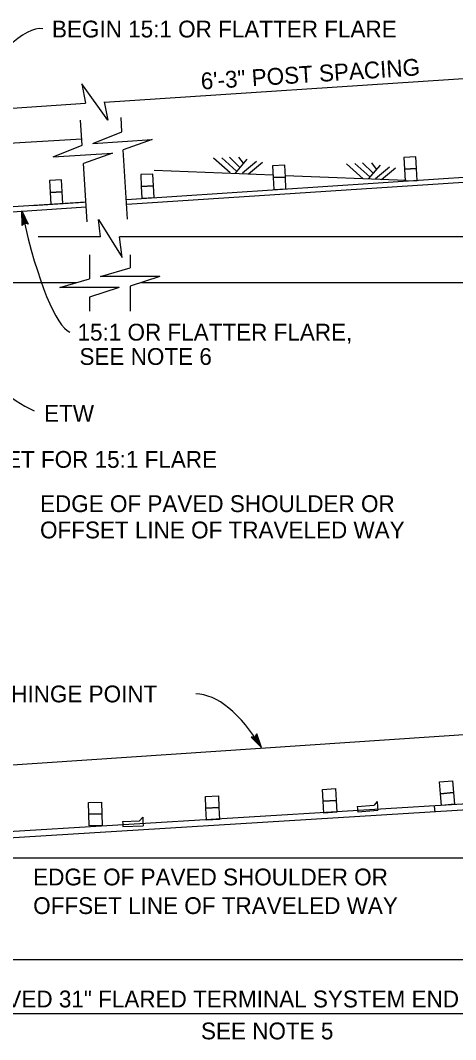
# Model space of a CAD drawing. Extents: x -893 to 867, y -474 to 712.
# Drawn here: x 368.9 to 550.2, y -75.7 to 348.4 of the extents above; entities that cross this region are included whole.
import ezdxf

# ---------------------------------------------------------------- set-up
doc = ezdxf.new("R2010")
doc.units = 0
for name, color, linetype in [('56 Stage 3 Anno', 7, 'Continuous'), ('57 Undefined', 7, 'Continuous'), ('60 Nongeo Data', 7, 'Continuous')]:
    doc.layers.add(name, color=color, linetype=linetype)

msp = doc.modelspace()

# ---------------------------------------------------------------- linework, layer by layer
at = {"layer": '56 Stage 3 Anno'}
for p, q in [((646.54, 330.17), (403.86, 314.27)), ((395.99, 313.78), (318.22, 308.68)), ((369.52, 269.08), (369.52, 269.08)), ((369.57, 263.03), (369.52, 269.08)), ((369.52, 269.08), (372.13, 263.62)), ((369.52, 269.08), (369.52, 269.08)), ((369.57, 263.03), (369.52, 269.08)), ((369.52, 269.08), (372.13, 263.62)), ((369.83, 267.76), (369.86, 263.31)), ((369.83, 267.76), (369.86, 263.31)), ((371.74, 263.75), (369.83, 267.75)), ((371.74, 263.75), (369.83, 267.75)), ((370.68, 264.09), (369.57, 263.03)), ((370.68, 264.09), (369.57, 263.03)), ((369.57, 263.03), (369.57, 263.03)), ((369.57, 263.03), (369.57, 263.03)), ((370.16, 263.59), (370.13, 266.43)), ((370.13, 266.43), (371.36, 263.87)), ((370.16, 263.59), (370.13, 266.43)), ((370.13, 266.43), (371.36, 263.87)), ((370.97, 264), (370.44, 265.11)), ((370.44, 265.11), (370.45, 263.87)), ((370.97, 264), (370.44, 265.11)), ((370.44, 265.11), (370.45, 263.87)), ((372.13, 263.62), (370.68, 264.09)), ((372.13, 263.62), (370.68, 264.09)), ((372.13, 263.62), (372.13, 263.62)), ((372.13, 263.62), (372.13, 263.62)), ((467.33, 51.57), (466.6, 50.19)), ((468.58, 46.94), (467.14, 51.18)), ((469.3, 45.75), (467.33, 51.57)), ((467.33, 51.57), (467.33, 51.57)), ((466.6, 50.19), (465.04, 50.18)), ((465.04, 50.18), (465.04, 50.18)), ((465.04, 50.18), (469.3, 45.75)), ((465.46, 50.18), (468.59, 46.93)), ((465.89, 50.17), (467.87, 48.11)), ((466.28, 50.2), (467.15, 49.29)), ((467.15, 49.29), (466.75, 50.46)), ((467.87, 48.11), (466.94, 50.85)), ((469.3, 45.75), (469.3, 45.75)), ((248.04, -64.9), (713.05, -64.9))]:
    msp.add_line(p, q, dxfattribs=at)
msp.add_lwpolyline([(403.81, 314.52), (405.27, 306.93), (394.42, 322), (395.95, 314.01)], dxfattribs=at)
msp.add_arc((403.76, 247.4), 68.07, 187.8537, 244.6346, dxfattribs=at)
for centre, major_axis, ratio, start_param, end_param in [((349.07, 280.88), (-30.79, -63.57), 0.278854, 3.227108, 4.313756), ((378.61, 301.69), (12.47, -83.19), 0.178273, 5.109944, 6.182898), ((454.69, -2.12), (15.99, -69.88), 0.436863, 2.221176, 3.039373)]:
    msp.add_ellipse(centre, major_axis=major_axis, ratio=ratio, start_param=start_param, end_param=end_param, dxfattribs=at)
at = {"layer": '60 Nongeo Data'}
for p, q in [((394.62, 296.42), (393.94, 306.83)), ((411.18, 302.06), (410.79, 307.94)), ((399.09, 297.23), (411.18, 302.06)), ((197.73, 288.06), (394.45, 299.05)), ((399.09, 297.23), (423.76, 298.85)), ((423.76, 298.85), (411.68, 294.48)), ((382.52, 291.6), (394.62, 296.42)), ((382.52, 291.6), (407.2, 293.21)), ((407.2, 293.21), (395.12, 288.84)), ((413.56, 265.73), (411.68, 294.48)), ((396.7, 264.63), (395.12, 288.84)), ((413.03, 273.89), (651.99, 289.61)), ((456.26, 284.9), (449.29, 291.11)), ((458.94, 285.67), (452.72, 291.22)), ((460.19, 287.27), (455.95, 291.44)), ((458.45, 284.79), (463.38, 290.58)), ((461.81, 288.92), (459.85, 291.53)), ((461.34, 284.97), (467.23, 289.82)), ((463.85, 284.54), (469.74, 289.38)), ((511.68, 282.52), (504.71, 288.73)), ((514.37, 283.29), (508.14, 288.84)), ((515.61, 284.89), (511.37, 289.07)), ((517.24, 286.55), (515.28, 289.16)), ((413.16, 271.9), (651.95, 287.61)), ((513.87, 282.41), (518.81, 288.2)), ((516.76, 282.6), (522.66, 287.44)), ((519.27, 282.16), (525.17, 287.01)), ((320.2, 268.22), (396.17, 272.83)), ((373.95, 271.37), (395.19, 272.76)), ((320.38, 265.71), (396.3, 270.84)), ((402.31, 258.35), (376.31, 258.35)), ((652.13, 258.35), (410.18, 258.35)), ((397.68, 250.79), (397.68, 240.87)), ((414.57, 250.79), (414.57, 245.41)), ((402.23, 241.84), (414.57, 245.41)), ((426.95, 241.84), (402.23, 241.84)), ((426.95, 241.84), (414.57, 237.82)), ((8.85, 239.35), (392.41, 239.35)), ((385.33, 237.3), (397.68, 240.87)), ((414.57, 237.82), (414.57, 227.34)), ((419.27, 239.35), (670.1, 239.35)), ((410.06, 237.3), (385.33, 237.3)), ((410.06, 237.3), (397.68, 233.28)), ((397.68, 233.28), (397.68, 227.34)), ((248.04, 30.69), (651.22, 57.83)), ((699.9, 31.27), (247.88, 3.59)), ((700.05, 28.69), (248.04, 1)), ((509.21, 21.24), (516.17, 21.76)), ((509.21, 21.24), (509.27, 20.43)), ((517.5, 23.36), (516.17, 21.76)), ((517.5, 23.36), (517.67, 21.12)), ((541.62, 18.91), (541.39, 21.44)), ((509.27, 20.42), (509.36, 19.11)), ((509.37, 19.11), (517.77, 19.74)), ((517.67, 21.12), (517.77, 19.74)), ((411.48, 15.04), (418.45, 15.32)), ((411.48, 15.04), (411.51, 14.23)), ((411.51, 14.22), (411.56, 12.91)), ((411.56, 12.91), (419.98, 13.24)), ((419.84, 16.87), (418.45, 15.32)), ((419.84, 16.87), (419.93, 14.62)), ((419.93, 14.62), (419.98, 13.24)), ((262.32, -0.1), (787.25, -0.1)), ((224.61, -42.43), (787.25, -42.43))]:
    msp.add_line(p, q, dxfattribs=at)
for points in [[(528.58, 291.4), (528.84, 286.48), (533.89, 286.75), (533.63, 291.67)], [(418.99, 284.2), (419.25, 279.28), (424.29, 279.55), (424.03, 284.46)], [(473.93, 287.86), (474.19, 282.95), (479.23, 283.22), (478.97, 288.13)], [(528.84, 286.48), (529.1, 281.57), (534.15, 281.83), (533.89, 286.75)], [(380.98, 281.71), (381.24, 276.8), (386.28, 277.06), (386.02, 281.98)], [(474.19, 282.95), (474.45, 278.03), (479.49, 278.3), (479.23, 283.22)], [(381.24, 276.8), (381.5, 271.88), (386.55, 272.15), (386.28, 277.06)], [(419.25, 279.28), (419.51, 274.36), (424.56, 274.63), (424.29, 279.55)], [(543.43, 31.48), (548.83, 31.96), (549.26, 27.05), (543.86, 26.57)], [(445.94, 25.45), (451.35, 25.69), (451.57, 20.78), (446.16, 20.53)], [(494.65, 28.34), (500.06, 28.7), (500.39, 23.79), (494.98, 23.43)], [(543.86, 26.57), (549.26, 27.05), (549.69, 22.17), (544.3, 21.69)], [(397.27, 22.99), (402.69, 23.12), (402.8, 18.2), (397.39, 18.07)], [(494.98, 23.43), (500.39, 23.79), (500.72, 18.9), (495.31, 18.54)], [(397.39, 18.07), (402.8, 18.2), (402.92, 13.3), (397.51, 13.17)], [(446.16, 20.53), (451.57, 20.78), (451.79, 15.88), (446.38, 15.63)]]:
    msp.add_lwpolyline(points, close=True, dxfattribs=at)
for points in [[(474.13, 283.95), (424.61, 285.89)], [(529.61, 281.77), (479.2, 283.75)], [(402.31, 258.35), (401.41, 265.52), (411.25, 249.77), (410.18, 258.35)]]:
    msp.add_lwpolyline(points, dxfattribs=at)

# ---------------------------------------------------------------- texts
at = {"layer": '57 Undefined'}
for s, p in [('BEGIN 15:1 OR FLATTER FLARE', (382.04, 341.29)), ('15:1 OR FLATTER FLARE,', (392.68, 215.15)), ('SEE NOTE 6', (393.48, 205.02)), ('ETW', (378.77, 181.38)), ('1\'-0" Max OFFSET FOR 15:1 FLARE', (296.4, 162.2)), ('EDGE OF PAVED SHOULDER OR', (377.06, 143.78)), ('OFFSET LINE OF TRAVELED WAY', (377.06, 132.84)), ('HINGE POINT', (365.07, 64.61)), ('EDGE OF PAVED SHOULDER OR', (374.22, -11.57)), ('OFFSET LINE OF TRAVELED WAY', (374.22, -23.49)), ('CALTRANS APPROVED 31" FLARED TERMINAL SYSTEM END TREATMENT,', (277.77, -62.34)), ('SEE NOTE 5', (444.1, -75.64))]:
    msp.add_text(s, height=7, dxfattribs=at).set_placement(p)
msp.add_text('6\'-3" POST SPACING', height=7, rotation=3.7503, dxfattribs=at).set_placement((444.25, 319.59))

doc.saveas('drawing.dxf')
